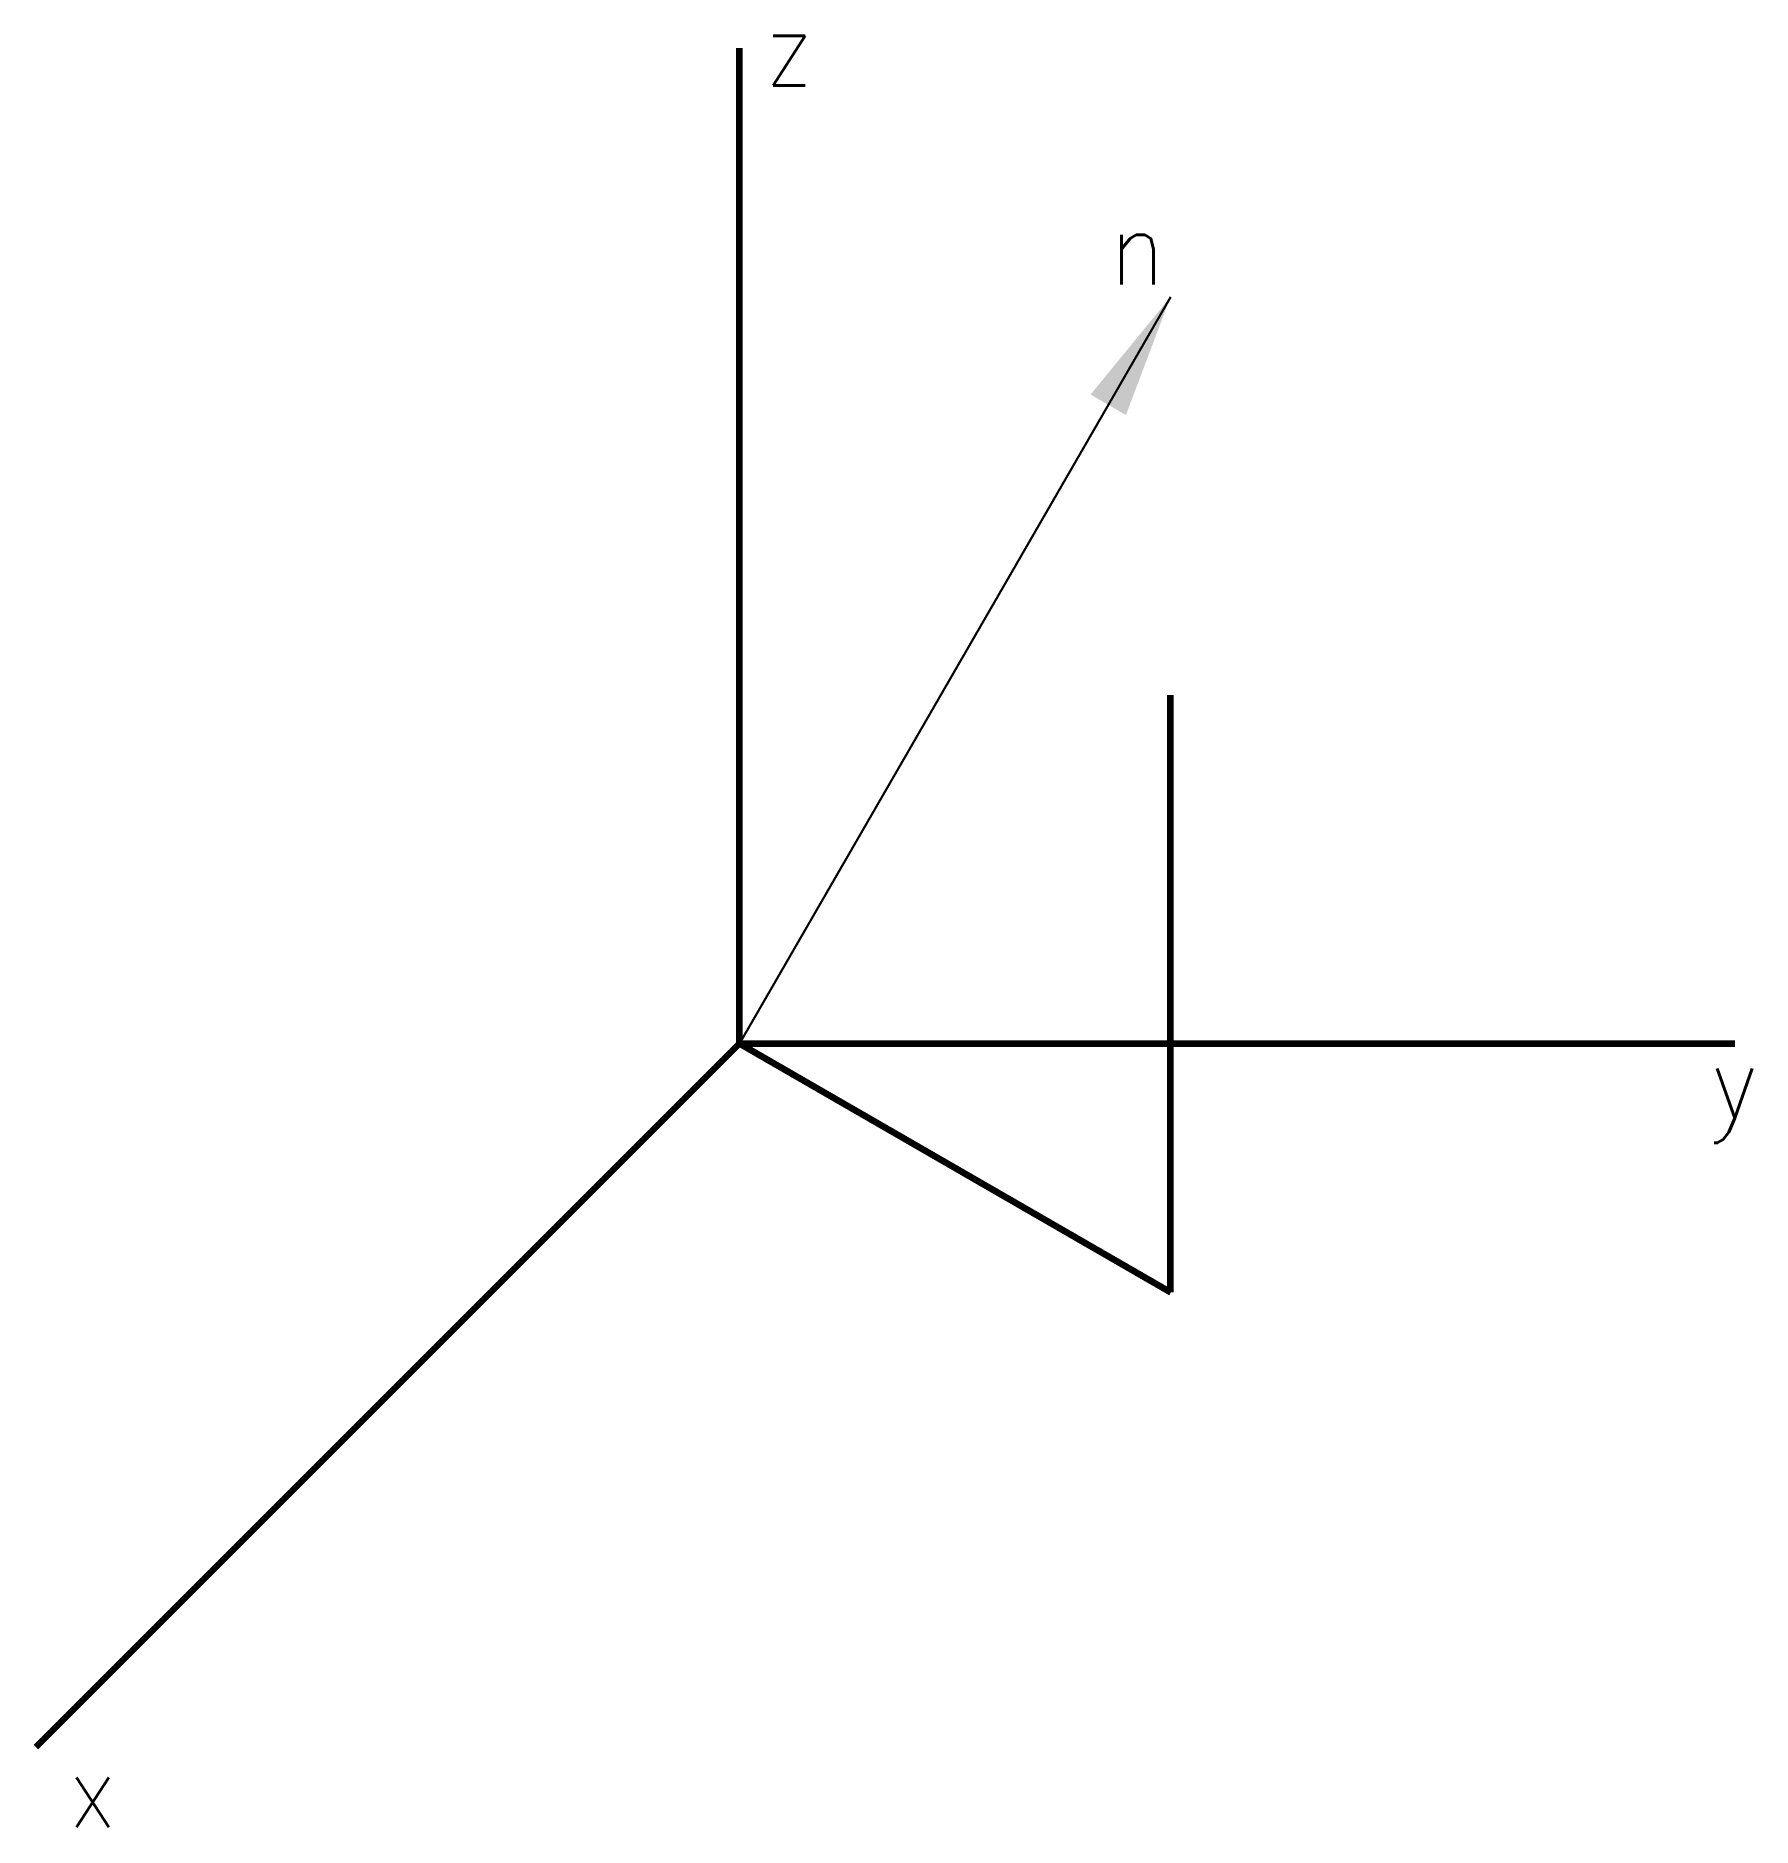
# Model space of a CAD drawing. Header units: centimetres. Extents: x -14.1 to 20.4, y -15.8 to 20.2.
import ezdxf

# ---------------------------------------------------------------- set-up
doc = ezdxf.new("R2010")
doc.units = ezdxf.units.CM
doc.linetypes.add('ACAD_ISO03W100', pattern=[30, 12, -18])
doc.layers.add('axes', color=18, linetype='Continuous', lineweight=100, true_color=0x000000)
doc.layers.add('vector', color=18, linetype='Continuous', lineweight=211, true_color=0x000000)
doc.styles.add('textstyle3', font='')
doc.styles.get('textstyle3').set_extended_font_data('CourierCad')
doc.dimstyles.new('QCADDimStyle', dxfattribs={"dimtxt": 2.5, "dimasz": 2.5, "dimexe": 1.25, "dimexo": 0.625, "dimtad": 1, "dimtoh": 1, "dimdec": 4, "dimdsep": 46, "dimtxsty": 'Standard', "dimcen": 0.09, "dimadec": 0, "dimazin": 2, "dimtfac": 1, "dimtdec": 4, "dimtofl": 0, "dimtmove": 2, "dimatfit": 3, "dimfxl": 1, "dimtolj": 1, "dimtzin": 0, "dimarcsym": 0})

msp = doc.modelspace()

# ---------------------------------------------------------------- linework, layer by layer
at = {"layer": 'axes'}
for q in [(0, 20), (-14.142, -14.142), (20, 0), (8.66, -5)]:
    msp.add_line((0, 0), q, dxfattribs=at)
at = {"layer": 'axes', "linetype": 'ACAD_ISO03W100'}
msp.add_line((8.66, -5), (8.66, 15), dxfattribs=at)

# ---------------------------------------------------------------- texts
at = {"layer": 'axes', "char_height": 1.5, "attachment_point": 5, "style": 'textstyle3'}
for s, insert in [('\\FStandard|c0;z', (1, 20)), ('\\FStandard|c0;y', (20, -1)), ('\\FStandard|c0;x', (-13, -15))]:
    msp.add_mtext(s, dxfattribs=dict(at, insert=insert))
at = {"layer": 'vector', "insert": (8, 16), "char_height": 1.5, "attachment_point": 5, "style": 'textstyle3'}
msp.add_mtext('\\FStandard|c0;n', dxfattribs=at)

# ---------------------------------------------------------------- leaders
at = {"layer": 'vector'}
msp.add_leader([(8.66, 15), (0, 0)], dimstyle='QCADDimStyle', dxfattribs=at)

doc.saveas('drawing.dxf')
